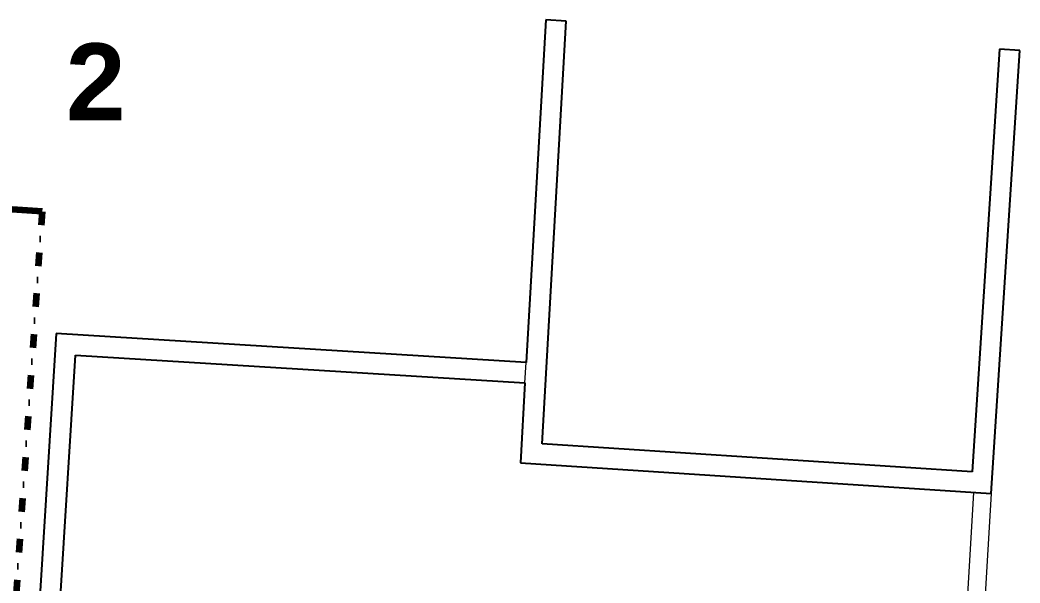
# Model space of a CAD drawing. Header units: millimetres. Extents: x -10201 to 171407, y -8645 to 72638.
# Drawn here: x 127347 to 141968, y 56206 to 64440 of the extents above; entities that cross this region are included whole.
import ezdxf

# ---------------------------------------------------------------- set-up
doc = ezdxf.new("R2010")
doc.units = ezdxf.units.MM
doc.linetypes.add('HA_DashDot_6mm-S2mm', pattern=[600, 200, -200, 0, -200])
for name, color, linetype, lineweight in [('A-WALL-____-MCUT', 9, 'Continuous', 25), ('A-WALL-____-OTLN', 9, 'Continuous', 9), ('G-____-____-SYMB', 9, 'Continuous', 5)]:
    doc.layers.add(name, color=color, linetype=linetype, lineweight=lineweight)
doc.styles.add('Arial_B', font='arialbd.ttf', dxfattribs={"height": 1125})

# ---------------------------------------------------------------- blocks, each defined once
blk = doc.blocks.new('Section - Detail Number-933961-schema rezu D_120_5200')
at = {"layer": 'G-____-____-SYMB', "lineweight": 100}
for p, q in [((0, 5), (1.25, 2.835)), ((0, 0), (0, 5))]:
    blk.add_line(p, q, dxfattribs=at)

msp = doc.modelspace()

# ---------------------------------------------------------------- linework, layer by layer
at = {"layer": 'A-WALL-____-MCUT'}
for p, q in [((135033.4, 64439.9), (134747.1, 59431.5)), ((134979.6, 58241.8), (135332.9, 64422.8)), ((135332.9, 64422.8), (135033.4, 64439.9)), ((141669.1, 64011.7), (141268.1, 57833.6)), ((141548, 57514.8), (141968.4, 63992.2)), ((141968.4, 63992.2), (141669.1, 64011.7)), ((127875.9, 59856.4), (127593.8, 55286)), ((134747.1, 59431.5), (127875.9, 59856.4)), ((127893.2, 55267.6), (128156.9, 59538.4)), ((128156.9, 59538.4), (134730, 59131.9)), ((134730, 59131.9), (134663.1, 57961.7)), ((141268.1, 57833.6), (134979.6, 58241.8)), ((134663.1, 57961.7), (141548, 57514.8))]:
    msp.add_line(p, q, dxfattribs=at)
at = {"layer": 'A-WALL-____-MCUT', "lineweight": 9}
msp.add_line((134730, 59131.9), (134747.1, 59431.5), dxfattribs=at)
at = {"layer": 'A-WALL-____-OTLN'}
for p, q in [((141109.7, 54374.2), (141295.1, 57531.2)), ((141544.6, 57515.1), (141359.1, 54357.7))]:
    msp.add_line(p, q, dxfattribs=at)
at = {"layer": 'G-____-____-SYMB', "linetype": 'HA_DashDot_6mm-S2mm', "lineweight": 100}
msp.add_line((127669.2, 61640), (126198.8, 39974.2), dxfattribs=at)

# ---------------------------------------------------------------- block references
at = {"layer": 'G-____-____-SYMB', "lineweight": 100, "extrusion": (0, 0, -1), "xscale": 749.9999999999995, "yscale": 749.9999999999995, "zscale": 749.9999999999995, "rotation": 273.8827275810574}
msp.add_blockref('Section - Detail Number-933961-schema rezu D_120_5200', (-127669.2, 61640), dxfattribs=at)

# ---------------------------------------------------------------- texts
at = {"layer": 'G-____-____-SYMB', "insert": (128016.4, 64097.5), "char_height": 1125, "width": 1082.278, "attachment_point": 1, "style": 'Arial_B'}
msp.add_mtext('\\fArial|b1|i0|c0|p34|;2', dxfattribs=at)

doc.saveas('drawing.dxf')
